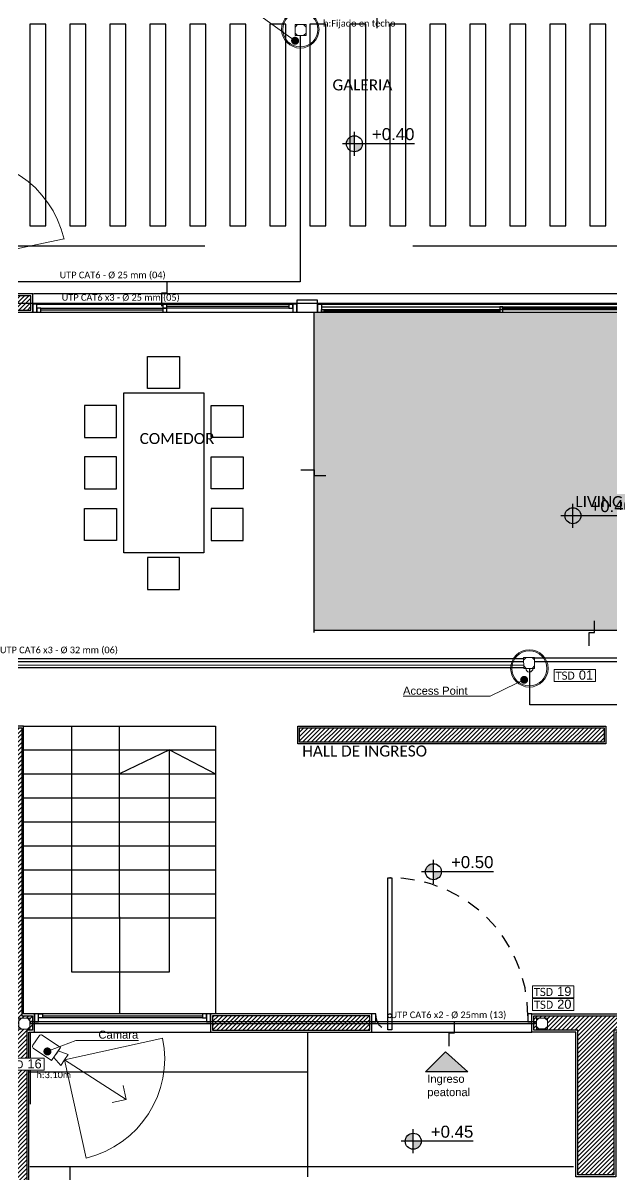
# Model space of a CAD drawing. Header units: millimetres. Extents: x 430 to 1353, y -204 to 152.
# Drawn here: x 650.39 to 657.75, y -116.37 to -101.97 of the extents above; entities that cross this region are included whole.
import ezdxf
from ezdxf import colors
from ezdxf.entities.mleader import LeaderData, LeaderLine
from ezdxf.enums import TextEntityAlignment as Align
from ezdxf.math import Vec2, Vec3

# ---------------------------------------------------------------- set-up
doc = ezdxf.new("R2010")
doc.units = ezdxf.units.MM
doc.linetypes.add('DASHED', pattern=[0.3, 0.17, -0.13])
doc.layers.get('0').update_dxf_attribs({"color": 250})
for name, color, linetype in [('AN - Designacion Corte 1-50', 252, 'Continuous'), ('AN - Designacion Nivel 1-50', 252, 'Continuous'), ('AN - Texto 1-50', 252, 'Continuous'), ('AR - Carpinteria', 252, 'Continuous'), ('AR - Equipamiento Fijo', 252, 'Continuous'), ('AR - Ht', 252, 'Continuous'), ('AR - Proyeccion', 252, 'DASHED'), ('AR - Vista 05', 252, 'Continuous'), ('AR - Vista 1', 252, 'Continuous'), ('AR - Vista 3', 252, 'Continuous'), ('AR - Vista 4', 252, 'Continuous'), ('AR-VISTA-1', 252, 'Continuous'), ('AR_Vista 1', 252, 'Continuous'), ('ND- ESPACIOS', 253, 'Continuous')]:
    doc.layers.add(name, color=color, linetype=linetype)
for name, color, linetype, lineweight in [('ND-Cotas', 252, 'Continuous', 9), ('ND-SD_Boca', 20, 'Continuous', 9), ('ND-SD_utp_cat6', 30, 'Continuous', 30), ('ND-Texto2', 252, 'Continuous', 9)]:
    doc.layers.add(name, color=color, linetype=linetype, lineweight=lineweight)
doc.styles.add('1', font='arial.ttf')
doc.styles.add('1.50 txt especificaciones', font='tahoma.ttf', dxfattribs={"height": 0.075})
doc.styles.add('Romans 1.100', font='ROMANS.shx', dxfattribs={"height": 0.15})
doc.styles.get("Standard").update_dxf_attribs({"font": 'arial.ttf'})
doc.styles.add('Texto 1 50', font='arial.ttf', dxfattribs={"height": 0.1})
doc.styles.add('Texto Simbolos 1 50', font='arial.ttf', dxfattribs={"height": 0.15})

# ---------------------------------------------------------------- blocks, each defined once
blk = doc.blocks.new('Plato repetidor de WIFI')
for radius in [0.234, 0.219, 0.0453]:
    blk.add_circle((0, 0), radius)
blk = doc.blocks.new('_Dot')
at = {"color": 0, "linetype": 'ByBlock', "lineweight": -2}
blk.add_line((-0.5, 0), (-1, 0), dxfattribs=at)
at = {"color": 0, "linetype": 'ByBlock', "const_width": 0.5}
blk.add_lwpolyline([(-0.25, 0, 1), (0.25, 0, 1)], format="xyb", close=True, dxfattribs=at)
blk = doc.blocks.new('Camara_UTP')
at = {"ltscale": 0.5}
for p, q in [((0.302, 0.099), (0.302, 0)), ((0.302, 0.05), (0.43, 0.083)), ((0.43, 0.083), (0.43, 0)), ((0.43, -0.083), (0.43, 0)), ((0.302, -0.05), (0.43, -0.083))]:
    blk.add_line(p, q, dxfattribs=at)
blk.add_lwpolyline([(0.026, 0.099), (0.302, 0.099), (0.302, -0.099), (0.026, -0.099, -0.414214), (0, -0.073), (0, 0.073, -0.414214)], format="xyb", close=True, dxfattribs=at)
blk = doc.blocks.new('Angulo camara')
for p, q in [((0, 0), (0.649, 0.649)), ((0.649, 0.649), (0.469, 0.649)), ((0.649, 0.649), (0.649, 0.469))]:
    blk.add_line(p, q)
blk.add_lwpolyline([(0, 1.258), (0, 0), (1.258, 0)])
blk.add_arc((-0.023, -0.023), 1.28, 1.0118, 88.9882)
blk = doc.blocks.new('Caja estanca 10x10')
blk.add_wipeout([(-0.069, 0.069), (0.068, 0.069), (0.068, -0.068), (-0.069, -0.068)])
for p, q in [((-0.038, 0.069), (-0.069, 0.038)), ((0.037, 0.069), (0.068, 0.038)), ((-0.038, -0.068), (-0.069, -0.037)), ((0.037, -0.068), (0.068, -0.037))]:
    blk.add_line(p, q)
blk.add_lwpolyline([(-0.069, 0.069), (0.068, 0.069), (0.068, -0.068), (-0.069, -0.068)], close=True)
blk = doc.blocks.new('Designacion Nivel Planta 1 50')
h = blk.add_hatch(color=256)
h.dxf.hatch_style = 1
h.paths.add_polyline_path([(0, 0.1, 0.414214), (-0.1, 0), (0, 0)])
h.paths.add_polyline_path([(0.1, 0), (0, 0), (0, -0.1, 0.414214)])
for p, q in [((0, -0.15), (0, 0.15)), ((0.75, 0), (-0.15, 0))]:
    blk.add_line(p, q)
blk.add_circle((0, 0), 0.1)
at = {"style": 'Texto Simbolos 1 50'}
blk.add_attdef('NIVEL', text='', height=0.15, dxfattribs=at).set_placement((0.75, 0), align=Align.BOTTOM_RIGHT)
blk = doc.blocks.new('*U61')
at = {"layer": 'AR - Carpinteria'}
for p, q in [((0.05, 0.1), (0, 0.1)), ((0, 0), (0.05, 0)), ((0.05, 0), (0.05, 0.1)), ((1.95, 0.1), (1.95, 0)), ((2, 0.1), (1.95, 0.1)), ((1.95, 0), (2, 0))]:
    blk.add_line(p, q, dxfattribs=at)
blk.add_lwpolyline([(0.2, -0.1), (0.2, 1.8), (0.25, 1.8), (0.25, -0.1)], close=True, dxfattribs=at)
blk.add_circle((0.225, 0.075), 0.025, dxfattribs=at)
at = {"layer": 'AR - Carpinteria', "color": 252, "linetype": 'DASHED'}
for radius, start, end in [(1.726, 0, 90), (0.175, 180, 270)]:
    blk.add_arc((0.225, 0.075), radius, start, end, dxfattribs=at)
blk = doc.blocks.new('*U494')
at = {"color": 8}
for p, q in [((1.625, 0.025), (0.1, 0.025)), ((1.675, 0.075), (3.2, 0.075))]:
    blk.add_line(p, q, dxfattribs=at)
at = {"layer": 'AR - Carpinteria'}
for p, q in [((0.05, 0.1), (3.25, 0.1)), ((0.05, 0), (3.25, 0)), ((0.1, 0.05), (1.625, 0.05)), ((3.2, 0.05), (1.675, 0.05))]:
    blk.add_line(p, q, dxfattribs=at)
for points in [[(0, 0), (0.05, 0), (0.05, 0.1), (0, 0.1)], [(0.05, 0), (0.1, 0), (0.1, 0.05), (0.05, 0.05)], [(1.675, 0.1), (1.625, 0.1), (1.625, 0.05), (1.675, 0.05)], [(1.625, 0), (1.675, 0), (1.675, 0.05), (1.625, 0.05)], [(3.25, 0.1), (3.2, 0.1), (3.2, 0.05), (3.25, 0.05)], [(3.25, 0), (3.3, 0), (3.3, 0.1), (3.25, 0.1)]]:
    blk.add_lwpolyline(points, close=True, dxfattribs=at)
blk = doc.blocks.new('*U98')
for p, q in [((0, 0.1), (6.85, 0.1)), ((0, 0.1), (0, 0)), ((0, 0), (6.85, 0)), ((0.05, 0.1), (0.05, 0)), ((0.05, 0.067), (6.8, 0.067)), ((0.05, 0.033), (6.8, 0.033)), ((6.8, 0.1), (6.8, 0)), ((6.85, 0.1), (6.85, 0))]:
    blk.add_line(p, q)
at = {"color": 8}
for p, q in [((0.083, 0.017), (2.283, 0.017)), ((2.317, 0.05), (4.533, 0.05)), ((4.567, 0.083), (6.767, 0.083))]:
    blk.add_line(p, q, dxfattribs=at)
for points in [[(0.083, 0), (0.05, 0), (0.05, 0.033), (0.083, 0.033)], [(2.283, 0.033), (2.317, 0.033), (2.317, 0.067), (2.283, 0.067)], [(2.283, 0), (2.317, 0), (2.317, 0.033), (2.283, 0.033)], [(4.533, 0.067), (4.567, 0.067), (4.567, 0.1), (4.533, 0.1)], [(4.533, 0.033), (4.567, 0.033), (4.567, 0.067), (4.533, 0.067)], [(6.767, 0.067), (6.8, 0.067), (6.8, 0.1), (6.767, 0.1)]]:
    blk.add_lwpolyline(points, close=True)
blk = doc.blocks.new('*U294')
at = {"color": 8}
blk.add_line((2.1, 0.025), (0.1, 0.025), dxfattribs=at)
at = {"layer": 'AR - Carpinteria'}
for p, q in [((0.05, 0.1), (2.15, 0.1)), ((0.05, 0), (2.15, 0)), ((0.1, 0.05), (2.1, 0.05))]:
    blk.add_line(p, q, dxfattribs=at)
for points in [[(0, 0), (0.05, 0), (0.05, 0.1), (0, 0.1)], [(0.05, 0), (0.1, 0), (0.1, 0.05), (0.05, 0.05)], [(2.15, 0), (2.1, 0), (2.1, 0.05), (2.15, 0.05)], [(2.15, 0), (2.2, 0), (2.2, 0.1), (2.15, 0.1)]]:
    blk.add_lwpolyline(points, close=True, dxfattribs=at)
blk = doc.blocks.new('PLANTA BAJA')
at = {"layer": 'AR - Ht', "true_color": 0x383838, "transparency": 33554610}
h = blk.add_hatch(dxfattribs=at)
h.set_pattern_fill('ANSI31', color=250, scale=0.012)
h.set_pattern_definition([(45, (-605.2518, -51.777135), (-0.0269407684, 0.0269407684), [])])
h.paths.add_polyline_path([(23.605, 24.735), (23.425, 24.735), (23.425, 24.69), (22.52, 24.69), (22.52, 24.63), (22.759, 24.63), (22.759, 24.58), (22.52, 24.58), (22.52, 24.52), (23.425, 24.52), (23.425, 24.45), (23.605, 24.45)])
h.paths.add_polyline_path([(18.205, 30.805), (18.025, 30.805), (18.025, 30.625), (18.205, 30.625)])
h.paths.add_polyline_path([(0.205, 16.225), (1.215, 16.225), (1.215, 16.405), (0.025, 16.405), (0.025, 10.52), (0.205, 10.52), (0.205, 11.89), (0.205, 13.002), (1.197, 13.002), (1.197, 13.068), (0.517, 13.068), (0.517, 13.118), (1.197, 13.118), (1.197, 13.182), (0.205, 13.182), (0.205, 14.957), (0.82, 14.957), (0.82, 15.077), (0.205, 15.077)])
h.paths.add_polyline_path([(4.45, 16.405), (2.165, 16.405), (2.165, 16.225), (3.625, 16.225), (3.625, 13.182), (2.638, 13.182), (2.638, 13.118), (3.318, 13.118), (3.318, 13.068), (2.638, 13.068), (2.638, 13.002), (3.625, 13.002), (3.625, 12.015), (3.805, 12.015), (3.805, 16.225), (4.45, 16.225)])
h.paths.add_polyline_path([(7.455, 16.405), (5.5, 16.405), (5.5, 16.225), (7.455, 16.225)])
h.paths.add_polyline_path([(7.34, 11.005), (3.805, 11.005), (3.805, 11.075), (3.625, 11.075), (3.625, 10.825), (4.155, 10.825), (4.155, 8.47), (3.625, 8.47), (3.625, 8.35), (4.275, 8.35), (4.275, 10.825), (7.22, 10.825), (7.22, 7.405), (7.225, 7.405), (7.225, 0.025), (7.405, 0.025), (7.405, 7.225), (7.475, 7.225), (7.475, 7.405), (7.34, 7.405)])
h.paths.add_polyline_path([(3.805, 7.405), (2.615, 7.405), (2.615, 7.815), (2.495, 7.815), (2.495, 7.405), (0.205, 7.405), (0.205, 7.96), (0.025, 7.96), (0.025, 0.025), (0.205, 0.025), (0.205, 7.225), (3.805, 7.225)])
h.paths.add_polyline_path([(11.69, 7.405), (9.89, 7.405), (9.725, 7.405), (9.725, 7.225), (11.69, 7.225)])
h.paths.add_polyline_path([(14.62, 11.005), (10.81, 11.005), (10.81, 10.825), (14.62, 10.825)])
h.paths.add_polyline_path([(18.225, 11.005), (15.875, 11.005), (15.875, 10.825), (18.055, 10.825), (18.055, 9.505), (17.475, 9.505), (17.475, 9.175), (17.215, 9.175), (17.215, 9.055), (18.055, 9.055), (18.055, 7.405), (17.47, 7.405), (17.47, 7.225), (18.035, 7.225), (18.195, 7.225), (18.22, 7.225), (18.22, 7.405), (18.175, 7.405), (18.175, 10.825), (18.225, 10.825)])
h.paths.add_polyline_path([(18.055, 9.425), (18.055, 9.175), (17.555, 9.175), (17.555, 9.425)], flags=16)
h.paths.add_polyline_path([(16.42, 7.405), (16.375, 7.405), (16.375, 9.95), (16.255, 9.95), (16.255, 7.405), (13.74, 7.405), (13.74, 7.225), (14.29, 7.225), (14.29, 5.415), (14.74, 5.415), (14.74, 7.225), (16.395, 7.225), (16.42, 7.225)])
h.paths.add_polyline_path([(23.605, 16.405), (21.57, 16.405), (21.57, 16.225), (23.425, 16.225), (23.425, 11.685), (19.375, 11.685), (19.375, 12.365), (19.255, 12.365), (19.17, 12.365), (19.17, 12.245), (19.255, 12.245), (19.255, 11.005), (19.165, 11.005), (19.165, 10.825), (19.375, 10.825), (19.375, 11.565), (23.425, 11.565), (23.425, 7.405), (21.57, 7.405), (21.57, 7.225), (23.605, 7.225)])
h.paths.add_polyline_path([(18.22, 16.405), (17.91, 16.405), (17.91, 16.225), (18.055, 16.225), (18.055, 12.25), (18.22, 12.25), (18.22, 12.36), (18.175, 12.36), (18.175, 16.225), (18.22, 16.225)])
h.paths.add_polyline_path([(21.77, 23.57), (20.762, 23.57), (20.762, 23.535), (21.362, 23.535), (21.362, 23.435), (20.762, 23.435), (20.762, 23.4), (21.66, 23.4), (21.66, 23.165), (21.77, 23.165)])
h.paths.add_polyline_path([(18.918, 23.535), (19.512, 23.535), (19.512, 23.57), (18.215, 23.57), (18.215, 23.615), (18.025, 23.615), (18.025, 19.825), (18.23, 19.825), (18.255, 19.825), (18.255, 20.005), (18.205, 20.005), (18.205, 23.4), (19.512, 23.4), (19.512, 23.435), (18.918, 23.435)])
h.paths.add_polyline_path([(23.605, 30.805), (23.355, 30.805), (23.355, 30.625), (23.425, 30.625), (23.425, 26.15), (21.66, 26.15), (21.66, 24.52), (21.77, 24.52), (21.77, 26.04), (23.425, 26.04), (23.425, 25.785), (23.605, 25.785)])
h.paths.add_polyline_path([(3.825, 20.005), (2.375, 20.005), (2.375, 20.055), (2.265, 20.055), (2.265, 20.005), (0.205, 20.005), (0.205, 20.055), (0.025, 20.055), (0.025, 19.825), (3.825, 19.825)])
h.paths.add_polyline_path([(5.605, 23.61), (5.425, 23.61), (5.425, 20.005), (5.375, 20.005), (5.375, 19.825), (5.4, 19.825), (5.605, 19.825)])
h.paths.add_polyline_path([(5.605, 30.805), (5.425, 30.805), (5.425, 30.625), (5.605, 30.625)])
h.paths.add_polyline_path([(0.21, 21.41), (0.21, 21.66), (0.36, 21.66), (0.36, 21.41)], flags=16)
h.paths.add_polyline_path([(0.435, 21.66), (2.265, 21.66), (2.265, 20.905), (2.375, 20.905), (2.375, 21.66), (4.055, 21.66), (4.055, 20.96), (4.165, 20.96), (4.165, 21.635), (4.165, 22.685), (4.015, 22.685), (4.015, 21.77), (1.965, 21.77), (1.965, 22.685), (1.815, 22.685), (1.815, 21.77), (0.42, 21.77), (0.205, 21.77), (0.205, 30.625), (0.275, 30.625), (0.275, 30.805), (0.23, 30.805), (0.025, 30.805), (0.025, 21.085), (0.205, 21.085), (0.205, 21.335), (0.435, 21.335)])
h.paths.add_polyline_path([(1.995, 8.74), (1.995, 9.055), (2.445, 9.055), (2.445, 8.74)], flags=16)
h.paths.add_polyline_path([(2.615, 9.035), (2.615, 9.175), (0.205, 9.175), (0.205, 9.47), (0.025, 9.47), (0.025, 9.035), (0.025, 9.01), (0.205, 9.01), (0.205, 9.055), (1.915, 9.055), (1.915, 8.66), (2.615, 8.66)])
h.paths.add_polyline_path([(23.425, 21.935), (23.17, 21.935), (23.17, 22.09), (23.425, 22.09)], flags=16)
h.paths.add_polyline_path([(23.605, 23.4), (23.425, 23.4), (23.425, 23.335), (22.62, 23.335), (22.62, 23.275), (22.859, 23.275), (22.859, 23.225), (22.62, 23.225), (22.62, 23.165), (23.425, 23.165), (23.425, 22.165), (23.095, 22.165), (23.095, 21.935), (21.795, 21.935), (21.66, 21.935), (21.66, 21.865), (21.795, 21.865), (23.425, 21.865), (23.425, 20.005), (21.77, 20.005), (21.77, 21.115), (21.66, 21.115), (21.66, 20.005), (21.605, 20.005), (21.605, 19.825), (21.64, 19.825), (23.605, 19.825)])
at = {"layer": 'AR - Ht', "transparency": 33554559}
h = blk.add_hatch(color=254, dxfattribs=at)
h.dxf.hatch_style = 1
h.paths.add_polyline_path([(10.995, 12.225), (17.935, 12.225), (17.935, 16.2), (10.995, 16.2)])
at = {"layer": 'AR - Carpinteria'}
for p, q in [((17.895, 16.43), (7.485, 16.43)), ((7.5, 7.2), (9.7, 7.2)), ((11.715, 7.2), (13.715, 7.2))]:
    blk.add_line(p, q, dxfattribs=at)
blk.add_lwpolyline([(10.78, 16.2), (11.035, 16.2), (11.035, 16.35), (10.78, 16.35)], close=True, dxfattribs=at)
at = {"layer": 'AR - Proyeccion', "ltscale": 20}
blk.add_line((14.235, 5.515), (7.44, 5.515), dxfattribs=at)
for points in [[(7.44, 19.8), (7.44, 17.28), (7.64, 17.28), (7.64, 19.8), (7.44, 19.8)], [(7.94, 19.8), (7.94, 17.28), (8.14, 17.28), (8.14, 19.8), (7.94, 19.8)], [(8.44, 19.8), (8.44, 17.28), (8.64, 17.28), (8.64, 19.8), (8.44, 19.8)], [(8.94, 19.8), (8.94, 17.28), (9.14, 17.28), (9.14, 19.8), (8.94, 19.8)], [(9.44, 19.8), (9.44, 17.28), (9.64, 17.28), (9.64, 19.8), (9.44, 19.8)], [(9.94, 19.8), (9.94, 17.28), (10.14, 17.28), (10.14, 19.8), (9.94, 19.8)], [(10.44, 19.8), (10.44, 17.28), (10.64, 17.28), (10.64, 19.8), (10.44, 19.8)], [(10.94, 19.8), (10.94, 17.28), (11.14, 17.28), (11.14, 19.8), (10.94, 19.8)], [(11.44, 19.8), (11.44, 17.28), (11.64, 17.28), (11.64, 19.8), (11.44, 19.8)], [(11.94, 19.8), (11.94, 17.28), (12.14, 17.28), (12.14, 19.8), (11.94, 19.8)], [(12.44, 19.8), (12.44, 17.28), (12.64, 17.28), (12.64, 19.8), (12.44, 19.8)], [(12.94, 19.8), (12.94, 17.28), (13.14, 17.28), (13.14, 19.8), (12.94, 19.8)], [(13.44, 19.8), (13.44, 17.28), (13.64, 17.28), (13.64, 19.8), (13.44, 19.8)], [(13.94, 19.8), (13.94, 17.28), (14.14, 17.28), (14.14, 19.8), (13.94, 19.8)], [(14.44, 19.8), (14.44, 17.28), (14.64, 17.28), (14.64, 19.8), (14.44, 19.8)]]:
    blk.add_lwpolyline(points, dxfattribs=at)
blk.add_lwpolyline([(0.23, 17.03), (23.4, 17.03), (23.4, 16.43), (0.23, 16.43)], close=True, dxfattribs=at)
at = {"layer": 'AR - Vista 05'}
for points in [[(7.48, 16.2), (7.48, 16.43), (5.475, 16.43), (5.475, 16.2)], [(7.43, 7.2), (7.5, 7.2), (7.5, 7.43), (7.36, 7.43), (7.36, 11.025), (3.825, 11.025), (3.825, 11.095), (3.605, 11.095), (3.605, 10.805), (4.135, 10.805), (4.135, 8.49), (3.605, 8.49), (3.605, 8.33), (4.295, 8.33), (4.295, 10.805), (7.2, 10.805), (7.2, 0), (7.43, 0)], [(16.235, 9.975), (16.395, 9.975), (16.395, 7.43), (16.445, 7.43), (16.445, 7.2), (16.395, 7.2), (14.765, 7.2), (14.765, 5.39), (14.265, 5.39), (14.265, 7.2), (13.715, 7.2), (13.715, 7.43), (16.235, 7.43)], [(9.7, 7.43), (9.7, 7.2), (11.715, 7.2), (11.715, 7.43), (9.89, 7.43)]]:
    blk.add_lwpolyline(points, close=True, dxfattribs=at)
blk.add_lwpolyline([(10.79, 11.025), (14.64, 11.025), (14.64, 10.805), (10.79, 10.805), (10.79, 11.025)], dxfattribs=at)
at = {"layer": 'AR - Vista 1'}
for p, q in [((10.995, 12.195), (10.995, 16.2)), ((10.995, 12.225), (17.935, 12.225)), ((10.915, 5.515), (10.915, 7.19)), ((10.915, 5.39), (10.915, 5.515))]:
    blk.add_line(p, q, dxfattribs=at)
blk.add_lwpolyline([(10.915, 5.515), (7.94, 5.515), (7.94, 0)], dxfattribs=at)
at = {"layer": 'AR - Vista 4'}
for points in [[(7.455, 16.225), (7.455, 16.405), (5.5, 16.405), (5.5, 16.225)], [(7.22, 10.825), (4.275, 10.825), (4.275, 8.35), (3.625, 8.35), (3.625, 8.47), (4.155, 8.47), (4.155, 10.825), (3.625, 10.825), (3.625, 11.075), (3.805, 11.075), (3.805, 11.005), (7.34, 11.005), (7.34, 7.405), (7.475, 7.405), (7.475, 7.225), (7.405, 7.225), (7.405, 0.025), (7.225, 0.025), (7.225, 7.405), (7.22, 7.405)], [(10.81, 11.005), (14.62, 11.005), (14.62, 10.825), (10.81, 10.825)], [(16.255, 9.95), (16.375, 9.95), (16.375, 7.405), (16.42, 7.405), (16.42, 7.225), (16.395, 7.225), (14.74, 7.225), (14.74, 5.415), (14.29, 5.415), (14.29, 7.225), (13.74, 7.225), (13.74, 7.405), (16.255, 7.405)], [(9.725, 7.405), (9.725, 7.225), (11.69, 7.225), (11.69, 7.405), (9.89, 7.405)]]:
    blk.add_lwpolyline(points, close=True, dxfattribs=at)
at = {"layer": 'AR-VISTA-1'}
blk.add_line((10.915, 6.7), (7.43, 6.7), dxfattribs=at)
at = {"layer": 'AR_Vista 1'}
for p, q in [((7.36, 11.025), (9.76, 11.025)), ((7.36, 10.995), (7.36, 10.995)), ((8.56, 8.64), (8.56, 11.025)), ((9.76, 11.025), (9.76, 7.43)), ((7.37, 10.73), (9.76, 10.73)), ((7.37, 10.43), (9.76, 10.43)), ((7.37, 10.13), (9.76, 10.13)), ((7.37, 9.83), (9.76, 9.83)), ((7.37, 9.53), (9.76, 9.53)), ((7.37, 9.23), (9.76, 9.23)), ((7.37, 8.93), (9.76, 8.93)), ((8.56, 8.64), (8.56, 7.44)), ((7.37, 8.63), (9.76, 8.63))]:
    blk.add_line(p, q, dxfattribs=at)
for points in [[(7.96, 11.025), (7.96, 7.953), (9.187, 7.953), (9.187, 10.73), (8.56, 10.43)], [(9.187, 10.73), (9.76, 10.43)]]:
    blk.add_lwpolyline(points, dxfattribs=at)
at = {"layer": 'AR - Carpinteria'}
for name, p in [('*U494', (7.48, 16.2)), ('*U98', (11.035, 16.2)), ('*U61', (11.715, 7.33))]:
    blk.add_blockref(name, p, dxfattribs=at)
at = {"layer": 'AR - Carpinteria', "rotation": 180}
blk.add_blockref('*U294', (9.7, 7.43), dxfattribs=at)
blk = doc.blocks.new('Toma_Señal _Debil')
at = {"ltscale": 0.5}
blk.add_wipeout([(0, 0), (0.517, 0), (0.517, 0.15), (0, 0.15)], dxfattribs=at)
blk.add_lwpolyline([(0, 0), (0.517, 0), (0.517, 0.15), (0, 0.15)], close=True, dxfattribs=at)
at = {"ltscale": 0.5, "insert": (0.02, 0.02), "char_height": 0.1, "attachment_point": 7, "style": '1.50 txt especificaciones'}
blk.add_mtext_dynamic_manual_height_columns('TSD', width=0.22176, gutter_width=0.278, heights=[0.102], dxfattribs=at)
at = {"ltscale": 0.5, "style": '1'}
blk.add_attdef('00', text='', height=1, dxfattribs=at).set_placement((0.308, 0.021), (0.487, 0.021), align=Align.ALIGNED)

msp = doc.modelspace()

# ---------------------------------------------------------------- hatches: boundary and pattern name
at = {"layer": 'AR - Vista 3'}
h = msp.add_hatch(color=256, dxfattribs=at)
h.dxf.hatch_style = 1
h.paths.add_polyline_path([(655.949, -115.085), (655.671, -114.835), (655.421, -115.085)])

# ---------------------------------------------------------------- linework, layer by layer
at = {"layer": 'AN - Designacion Corte 1-50'}
for points in [[(654.815, -102.039), (654.815, -101.873), (654.883, -101.873), (654.883, -101.728)], [(652.125, -105.514), (652.125, -105.348), (652.193, -105.348), (652.193, -105.203)], [(653.863, -107.561), (654.029, -107.561), (654.029, -107.629), (654.174, -107.629)], [(657.465, -109.759), (657.465, -109.593), (657.533, -109.593), (657.533, -109.448)], [(655.715, -114.764), (655.715, -114.598), (655.783, -114.598), (655.783, -114.453)]]:
    msp.add_lwpolyline(points, dxfattribs=at)
at = {"layer": 'AR - Equipamiento Fijo'}
for points in [[(651.945, -106.142), (652.345, -106.142), (652.345, -106.542), (651.945, -106.542)], [(651.649, -106.598), (652.649, -106.598), (652.649, -108.598), (651.649, -108.598)], [(651.557, -106.755), (651.157, -106.755), (651.157, -107.155), (651.557, -107.155)], [(652.741, -106.755), (653.141, -106.755), (653.141, -107.155), (652.741, -107.155)], [(651.557, -107.398), (651.157, -107.398), (651.157, -107.798), (651.557, -107.798)], [(652.741, -107.398), (653.141, -107.398), (653.141, -107.798), (652.741, -107.798)], [(651.557, -108.441), (651.157, -108.441), (651.157, -108.041), (651.557, -108.041)], [(652.741, -108.441), (653.141, -108.441), (653.141, -108.041), (652.741, -108.041)], [(651.945, -109.054), (652.345, -109.054), (652.345, -108.654), (651.945, -108.654)]]:
    msp.add_lwpolyline(points, close=True, dxfattribs=at)
at = {"layer": 'AR - Vista 3'}
msp.add_lwpolyline([(655.949, -115.085), (655.421, -115.085), (655.671, -114.835)], close=True, dxfattribs=at)
at = {"layer": 'ND- ESPACIOS'}
msp.add_line((650.484, -115.488), (650.484, -114.588), dxfattribs=at)
at = {"layer": 'ND-SD_utp_cat6'}
for points in [[(653.856, -102.127), (653.856, -105.209), (649.638, -105.209), (649.638, -105.443), (649.467, -105.443)], [(661.017, -107.445), (661.017, -105.482), (649.456, -105.482)], [(666.449, -107.49), (666.533, -107.49), (666.534, -109.959), (643.902, -109.959), (643.891, -107.171), (643.252, -107.171)], [(656.726, -110.036), (643.867, -110.036), (643.855, -107.219), (643.252, -107.219)], [(656.653, -110.004), (643.883, -110), (643.872, -107.197), (643.253, -107.197)], [(656.722, -109.923), (643.919, -109.923), (643.91, -107.147), (643.254, -107.147)], [(650.401, -114.483), (643.072, -114.482), (643.033, -107.309)], [(666.45, -107.506), (666.513, -107.506), (666.513, -109.914), (656.722, -109.914)], [(666.514, -112.192), (666.497, -110.495), (656.726, -110.495), (656.726, -110.036)], [(656.817, -114.459), (650.386, -114.458)], [(656.82, -114.484), (650.401, -114.483)]]:
    msp.add_lwpolyline(points, dxfattribs=at)

# ---------------------------------------------------------------- block references
at = {"layer": 'AN - Designacion Nivel 1-50'}
for p, values in [((654.532, -103.483), {'NIVEL': '+0.40'}), ((657.263, -108.132), {'NIVEL': '+0.40'}), ((655.52, -112.582), {'NIVEL': '+0.50'}), ((655.268, -115.952), {'NIVEL': '+0.45'})]:
    msp.add_blockref('Designacion Nivel Planta 1 50', p, dxfattribs=at).add_auto_attribs(values)
at = {"layer": 'AR - Vista 05'}
msp.add_blockref('PLANTA BAJA', (643.034, -121.788), dxfattribs=at)
at = {"layer": 'ND-SD_Boca'}
for p in [(653.856, -102.054), (656.719, -110.041)]:
    msp.add_blockref('Plato repetidor de WIFI', p, dxfattribs=at)
for name, p, rotation in [('Angulo camara', (649.672, -104.929), 11.73636759790769), ('Camara_UTP', (650.553, -114.692), 325.7386716735566), ('Angulo camara', (650.908, -114.935), 282.395482079195)]:
    msp.add_blockref(name, p, dxfattribs=dict(at, rotation=rotation))

# ---------------------------------------------------------------- texts
at = {"layer": 'AN - Texto 1-50', "insert": (655.443, -115.121, -0.704), "char_height": 0.1, "width": 0.86997, "attachment_point": 1, "style": 'Texto 1 50'}
msp.add_mtext('Ingreso peatonal', dxfattribs=at)
at = {"layer": 'ND- ESPACIOS', "char_height": 0.15, "attachment_point": 1, "rotation": 0.0046}
for s, width, insert in [('{\\fCalibri|b0|i0|c0|p34;\\H0.91667x;GALERIA}', 1.19182, (654.258, -102.679)), ('{\\fCalibri|b0|i0|c0|p34;\\H0.91667x;COMEDOR}', 1.19182, (651.848, -107.099)), ('{\\fCalibri|b0|i0|c0|p34;\\H0.91667x;LIVING}', 1.19182, (657.295, -107.888)), ('{\\fCalibri|b0|i0|c0|p34;\\H0.91667x;HALL DE INGRESO}', 2.4794, (653.88, -111.005))]:
    msp.add_mtext_dynamic_manual_height_columns(s, width=width, gutter_width=10.176, heights=[0.357], dxfattribs=dict(at, insert=insert))
at = {"layer": 'ND-Cotas', "char_height": 0.09, "attachment_point": 1, "rotation": 0.0046}
for s, width, gutter_width, insert in [('{\\fCalibri|b0|i0|c0|p34;\\H0.91667x;h:Fijado en techo}', 1.03233, 10.291, (654.141, -101.936)), ('{\\fCalibri|b0|i0|c0|p34;\\H0.91667x;UTP CAT6 - Ø 25 mm (04) }', 1.67311, 12.173, (650.847, -105.082)), ('{\\fCalibri|b0|i0|c0|p34;\\H0.91667x;UTP CAT6 x3 - Ø 25 mm (05) }', 1.67311, 12.173, (650.873, -105.363)), ('{\\fCalibri|b0|i0|c0|p34;\\H0.91667x;UTP CAT6 x3 - Ø 32 mm (06)}', 1.67311, 12.173, (650.101, -109.769)), ('{\\fCalibri|b0|i0|c0|p34;\\H0.91667x;UTP CAT6 x2 - Ø 25mm (13)}', 2.12975, 9.017, (654.984, -114.33)), ('{\\fCalibri|b0|i0|c0|p34;\\H0.91667x;h:3.10m}', 0.67411, 10.291, (650.558, -115.08))]:
    msp.add_mtext_dynamic_manual_height_columns(s, width=width, gutter_width=gutter_width, heights=[0.126], dxfattribs=dict(at, insert=insert))

# ---------------------------------------------------------------- leaders
at = {"layer": 'ND-Texto2'}
ml = msp.add_multileader_mtext('Standard', dxfattribs=at)
ml.set_content('{\\fArial|b0|i0|c0|p34;Access Point}', color=256, style='Romans 1.100')
ml.set_leader_properties(color=256, linetype='ByLayer', lineweight=-1)
ml.set_arrow_properties(name='DOT')
ml.build(insert=Vec2(0, 0))
ml.multileader.update_dxf_attribs({"text_left_attachment_type": 5, "text_right_attachment_type": 6, "dogleg_length": 0.00005, "arrow_head_size": 0.1})
ctx = ml.context
ctx.base_point, ctx.char_height, ctx.arrow_head_size, ctx.landing_gap_size, ctx.plane_origin = Vec3(652.077, -101.893), 0.1, 0.1, 0.2, Vec3(656.661, -98.187)
ctx.left_attachment, ctx.right_attachment = 5, 6
notes = []
notes.append((ctx, [(1, (1, 1, 0), (653.366, -101.893), (-1, 0), 0.0829, [(0, [(653.791, -102.196)], 0, [])])]))
ctx.mtext.insert, ctx.mtext.rotation, ctx.mtext.width, ctx.mtext.defined_height, ctx.mtext.line_spacing_factor, ctx.mtext.flow_direction = Vec3(652.277, -101.773), 6.283185, 3.02496, 1.274, 0.9, 5
ml = msp.add_multileader_mtext('Standard', dxfattribs=at)
ml.set_content('{\\fArial|b0|i0|c0|p34;Access Point}', color=256, style='Romans 1.100')
ml.set_leader_properties(color=256, linetype='ByLayer', lineweight=-1)
ml.set_arrow_properties(name='DOT')
ml.build(insert=Vec2(0, 0))
ml.multileader.update_dxf_attribs({"text_left_attachment_type": 5, "text_right_attachment_type": 6, "dogleg_length": 0.00005, "arrow_head_size": 0.1})
ctx = ml.context
ctx.base_point, ctx.char_height, ctx.arrow_head_size, ctx.landing_gap_size, ctx.plane_origin = Vec3(654.94, -110.39), 0.1, 0.1, 0.2, Vec3(659.524, -106.175)
ctx.left_attachment, ctx.right_attachment = 5, 6
notes.append((ctx, [(1, (1, 1, 0), (656.229, -110.39), (-1, 0), 0.0829, [(0, [(656.654, -110.184)], 0, [])])]))
ctx.mtext.insert, ctx.mtext.rotation, ctx.mtext.width, ctx.mtext.defined_height, ctx.mtext.line_spacing_factor, ctx.mtext.flow_direction = Vec3(655.14, -110.27), 6.283185, 3.02496, 1.274, 0.9, 5
ml = msp.add_multileader_mtext('Standard', dxfattribs=at)
ml.set_content('{\\fArial|b0|i0|c0|p34;Camara}', color=256, style='Romans 1.100')
ml.set_leader_properties(color=256, linetype='ByLayer', lineweight=-1)
ml.set_arrow_properties(name='DOT')
ml.build(insert=Vec2(0, 0))
ml.multileader.update_dxf_attribs({"text_left_attachment_type": 5, "text_right_attachment_type": 6, "dogleg_length": 0.00005, "arrow_head_size": 0.1})
ctx = ml.context
ctx.base_point, ctx.char_height, ctx.arrow_head_size, ctx.landing_gap_size, ctx.plane_origin = Vec3(651.133, -114.691), 0.1, 0.1, 0.2, Vec3(653.565, -110.82)
ctx.left_attachment, ctx.right_attachment = 5, 6
notes.append((ctx, [(0, (1, 1, 0), (651.05, -114.691), (1, 0), 0.0829, [(0, [(650.695, -114.829)], 0, [])])]))
ctx.mtext.insert, ctx.mtext.rotation, ctx.mtext.width, ctx.mtext.defined_height, ctx.mtext.line_spacing_factor, ctx.mtext.flow_direction = Vec3(651.333, -114.569), 6.283185, 3.02496, 1.274, 0.9, 5
for ctx, leaders in notes:
    for number, flags, end, landing, length, lines in leaders:
        leader = LeaderData()
        leader.index, (leader.has_last_leader_line, leader.has_dogleg_vector, leader.attachment_direction) = number, flags
        leader.last_leader_point, leader.dogleg_vector, leader.dogleg_length = Vec3(end), Vec3(landing), length
        for number, points, colour, breaks in lines:
            line = LeaderLine()
            line.index, line.vertices, line.color, line.breaks = number, Vec3.list(points), colors.encode_raw_color(colour), breaks
            leader.lines.append(line)
        ctx.leaders.append(leader)

# ---------------------------------------------------------------- next in the draw order: block references
at = {"layer": 'ND-SD_Boca'}
for p in [(653.86, -102.062), (650.408, -114.483), (656.876, -114.48)]:
    msp.add_blockref('Caja estanca 10x10', p, dxfattribs=at)
at = {"layer": 'ND-SD_Boca', "rotation": 180.1589713412534}
msp.add_blockref('Caja estanca 10x10', (656.716, -109.972), dxfattribs=at)
at = {"layer": 'ND-SD_Boca'}
ref = msp.add_blockref('Toma_Señal _Debil', (657.029, -110.203), dxfattribs=at)
ref.add_attrib('00', '01', dxfattribs={"layer": '0', "ltscale": 0.5, "height": 0.1148, "style": '1'}).set_placement((657.337, -110.182), (657.516, -110.182), align=Align.ALIGNED)
ref = msp.add_blockref('Toma_Señal _Debil', (656.759, -114.317), dxfattribs=at)
ref.add_attrib('00', '20', dxfattribs={"layer": '0', "ltscale": 0.5, "height": 0.1148, "style": '1'}).set_placement((657.067, -114.296), (657.245, -114.296), align=Align.ALIGNED)
ref = msp.add_blockref('Toma_Señal _Debil', (650.137, -115.062), dxfattribs=at)
ref.add_attrib('00', '16', dxfattribs={"layer": '0', "ltscale": 0.5, "height": 0.1148, "style": '1'}).set_placement((650.445, -115.041), (650.623, -115.041), align=Align.ALIGNED)

# ---------------------------------------------------------------- next in the draw order: block references
ref = msp.add_blockref('Toma_Señal _Debil', (656.758, -114.157), dxfattribs=at)
ref.add_attrib('00', '19', dxfattribs={"layer": '0', "ltscale": 0.5, "height": 0.1148, "style": '1'}).set_placement((657.066, -114.136), (657.245, -114.136), align=Align.ALIGNED)

doc.saveas('drawing.dxf')
